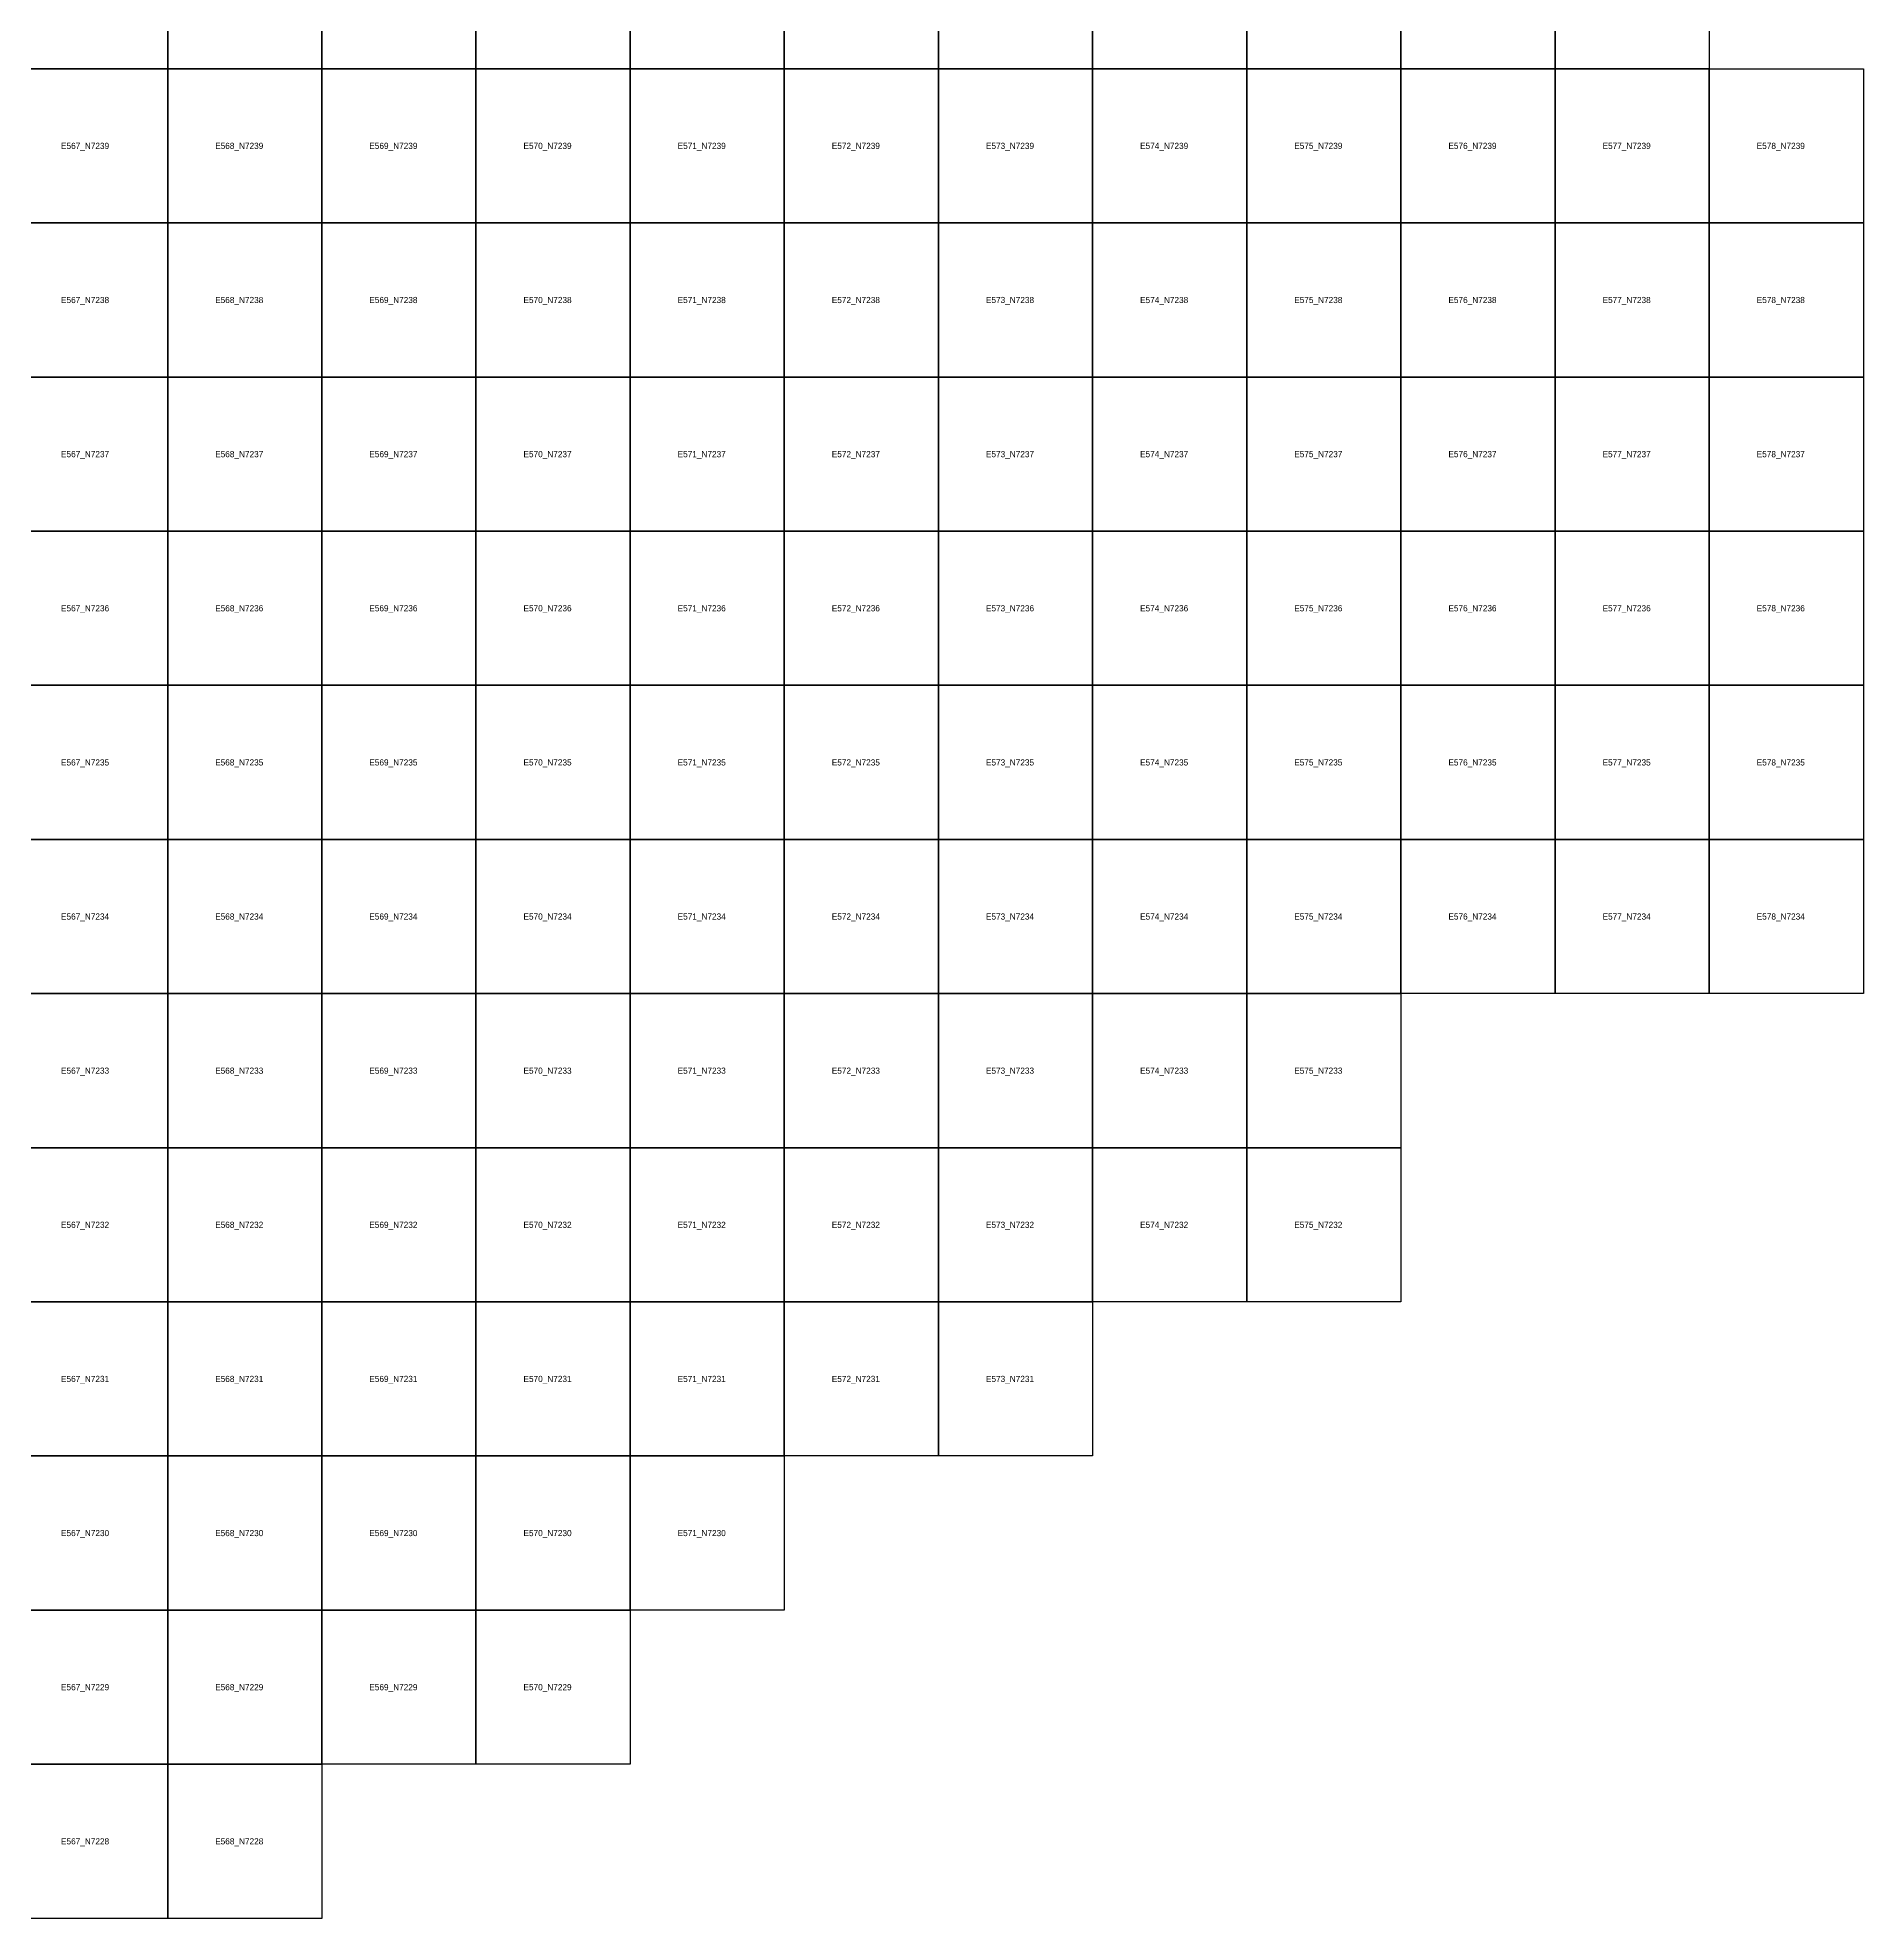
# Model space of a CAD drawing. Extents: x 546000 to 599000, y 7210000 to 7363000.
# Drawn here: x 567156 to 579000, y 7228000 to 7240202 of the extents above; entities that cross this region are included whole.
import ezdxf

# ---------------------------------------------------------------- set-up
doc = ezdxf.new("R2010")
doc.units = 0
doc.layers.add('FEATUREATTRIBS', color=7, linetype='Continuous')

msp = doc.modelspace()

# ---------------------------------------------------------------- linework, layer by layer
at = {"layer": 'FEATUREATTRIBS'}
for points in [[(567000, 7240000), (567000, 7241000), (568000, 7241000), (568000, 7240000)], [(568000, 7240000), (568000, 7241000), (569000, 7241000), (569000, 7240000)], [(569000, 7240000), (569000, 7241000), (570000, 7241000), (570000, 7240000)], [(570000, 7240000), (570000, 7241000), (571000, 7241000), (571000, 7240000)], [(571000, 7240000), (571000, 7241000), (572000, 7241000), (572000, 7240000)], [(572000, 7240000), (572000, 7241000), (573000, 7241000), (573000, 7240000)], [(573000, 7240000), (573000, 7241000), (574000, 7241000), (574000, 7240000)], [(574000, 7240000), (574000, 7241000), (575000, 7241000), (575000, 7240000)], [(575000, 7240000), (575000, 7241000), (576000, 7241000), (576000, 7240000)], [(576000, 7240000), (576000, 7241000), (577000, 7241000), (577000, 7240000)], [(577000, 7240000), (577000, 7241000), (578000, 7241000), (578000, 7240000)], [(567000, 7239000), (567000, 7240000), (568000, 7240000), (568000, 7239000)], [(568000, 7239000), (568000, 7240000), (569000, 7240000), (569000, 7239000)], [(569000, 7239000), (569000, 7240000), (570000, 7240000), (570000, 7239000)], [(570000, 7239000), (570000, 7240000), (571000, 7240000), (571000, 7239000)], [(571000, 7239000), (571000, 7240000), (572000, 7240000), (572000, 7239000)], [(572000, 7239000), (572000, 7240000), (573000, 7240000), (573000, 7239000)], [(573000, 7239000), (573000, 7240000), (574000, 7240000), (574000, 7239000)], [(574000, 7239000), (574000, 7240000), (575000, 7240000), (575000, 7239000)], [(575000, 7239000), (575000, 7240000), (576000, 7240000), (576000, 7239000)], [(576000, 7239000), (576000, 7240000), (577000, 7240000), (577000, 7239000)], [(577000, 7239000), (577000, 7240000), (578000, 7240000), (578000, 7239000)], [(578000, 7239000), (578000, 7240000), (579000, 7240000), (579000, 7239000)], [(567000, 7238000), (567000, 7239000), (568000, 7239000), (568000, 7238000)], [(568000, 7238000), (568000, 7239000), (569000, 7239000), (569000, 7238000)], [(569000, 7238000), (569000, 7239000), (570000, 7239000), (570000, 7238000)], [(570000, 7238000), (570000, 7239000), (571000, 7239000), (571000, 7238000)], [(571000, 7238000), (571000, 7239000), (572000, 7239000), (572000, 7238000)], [(572000, 7238000), (572000, 7239000), (573000, 7239000), (573000, 7238000)], [(573000, 7238000), (573000, 7239000), (574000, 7239000), (574000, 7238000)], [(574000, 7238000), (574000, 7239000), (575000, 7239000), (575000, 7238000)], [(575000, 7238000), (575000, 7239000), (576000, 7239000), (576000, 7238000)], [(576000, 7238000), (576000, 7239000), (577000, 7239000), (577000, 7238000)], [(577000, 7238000), (577000, 7239000), (578000, 7239000), (578000, 7238000)], [(578000, 7238000), (578000, 7239000), (579000, 7239000), (579000, 7238000)], [(567000, 7237000), (567000, 7238000), (568000, 7238000), (568000, 7237000)], [(568000, 7237000), (568000, 7238000), (569000, 7238000), (569000, 7237000)], [(569000, 7237000), (569000, 7238000), (570000, 7238000), (570000, 7237000)], [(570000, 7237000), (570000, 7238000), (571000, 7238000), (571000, 7237000)], [(571000, 7237000), (571000, 7238000), (572000, 7238000), (572000, 7237000)], [(572000, 7237000), (572000, 7238000), (573000, 7238000), (573000, 7237000)], [(573000, 7237000), (573000, 7238000), (574000, 7238000), (574000, 7237000)], [(574000, 7237000), (574000, 7238000), (575000, 7238000), (575000, 7237000)], [(575000, 7237000), (575000, 7238000), (576000, 7238000), (576000, 7237000)], [(576000, 7237000), (576000, 7238000), (577000, 7238000), (577000, 7237000)], [(577000, 7237000), (577000, 7238000), (578000, 7238000), (578000, 7237000)], [(578000, 7237000), (578000, 7238000), (579000, 7238000), (579000, 7237000)], [(567000, 7236000), (567000, 7237000), (568000, 7237000), (568000, 7236000)], [(568000, 7236000), (568000, 7237000), (569000, 7237000), (569000, 7236000)], [(569000, 7236000), (569000, 7237000), (570000, 7237000), (570000, 7236000)], [(570000, 7236000), (570000, 7237000), (571000, 7237000), (571000, 7236000)], [(571000, 7236000), (571000, 7237000), (572000, 7237000), (572000, 7236000)], [(572000, 7236000), (572000, 7237000), (573000, 7237000), (573000, 7236000)], [(573000, 7236000), (573000, 7237000), (574000, 7237000), (574000, 7236000)], [(574000, 7236000), (574000, 7237000), (575000, 7237000), (575000, 7236000)], [(575000, 7236000), (575000, 7237000), (576000, 7237000), (576000, 7236000)], [(576000, 7236000), (576000, 7237000), (577000, 7237000), (577000, 7236000)], [(577000, 7236000), (577000, 7237000), (578000, 7237000), (578000, 7236000)], [(578000, 7236000), (578000, 7237000), (579000, 7237000), (579000, 7236000)], [(567000, 7235000), (567000, 7236000), (568000, 7236000), (568000, 7235000)], [(568000, 7235000), (568000, 7236000), (569000, 7236000), (569000, 7235000)], [(569000, 7235000), (569000, 7236000), (570000, 7236000), (570000, 7235000)], [(570000, 7235000), (570000, 7236000), (571000, 7236000), (571000, 7235000)], [(571000, 7235000), (571000, 7236000), (572000, 7236000), (572000, 7235000)], [(572000, 7235000), (572000, 7236000), (573000, 7236000), (573000, 7235000)], [(573000, 7235000), (573000, 7236000), (574000, 7236000), (574000, 7235000)], [(574000, 7235000), (574000, 7236000), (575000, 7236000), (575000, 7235000)], [(575000, 7235000), (575000, 7236000), (576000, 7236000), (576000, 7235000)], [(576000, 7235000), (576000, 7236000), (577000, 7236000), (577000, 7235000)], [(577000, 7235000), (577000, 7236000), (578000, 7236000), (578000, 7235000)], [(578000, 7235000), (578000, 7236000), (579000, 7236000), (579000, 7235000)], [(567000, 7234000), (567000, 7235000), (568000, 7235000), (568000, 7234000)], [(568000, 7234000), (568000, 7235000), (569000, 7235000), (569000, 7234000)], [(569000, 7234000), (569000, 7235000), (570000, 7235000), (570000, 7234000)], [(570000, 7234000), (570000, 7235000), (571000, 7235000), (571000, 7234000)], [(571000, 7234000), (571000, 7235000), (572000, 7235000), (572000, 7234000)], [(572000, 7234000), (572000, 7235000), (573000, 7235000), (573000, 7234000)], [(573000, 7234000), (573000, 7235000), (574000, 7235000), (574000, 7234000)], [(574000, 7234000), (574000, 7235000), (575000, 7235000), (575000, 7234000)], [(575000, 7234000), (575000, 7235000), (576000, 7235000), (576000, 7234000)], [(576000, 7234000), (576000, 7235000), (577000, 7235000), (577000, 7234000)], [(577000, 7234000), (577000, 7235000), (578000, 7235000), (578000, 7234000)], [(578000, 7234000), (578000, 7235000), (579000, 7235000), (579000, 7234000)], [(567000, 7233000), (567000, 7234000), (568000, 7234000), (568000, 7233000)], [(568000, 7233000), (568000, 7234000), (569000, 7234000), (569000, 7233000)], [(569000, 7233000), (569000, 7234000), (570000, 7234000), (570000, 7233000)], [(570000, 7233000), (570000, 7234000), (571000, 7234000), (571000, 7233000)], [(571000, 7233000), (571000, 7234000), (572000, 7234000), (572000, 7233000)], [(572000, 7233000), (572000, 7234000), (573000, 7234000), (573000, 7233000)], [(573000, 7233000), (573000, 7234000), (574000, 7234000), (574000, 7233000)], [(574000, 7233000), (574000, 7234000), (575000, 7234000), (575000, 7233000)], [(575000, 7233000), (575000, 7234000), (576000, 7234000), (576000, 7233000)], [(567000, 7232000), (567000, 7233000), (568000, 7233000), (568000, 7232000)], [(568000, 7232000), (568000, 7233000), (569000, 7233000), (569000, 7232000)], [(569000, 7232000), (569000, 7233000), (570000, 7233000), (570000, 7232000)], [(570000, 7232000), (570000, 7233000), (571000, 7233000), (571000, 7232000)], [(571000, 7232000), (571000, 7233000), (572000, 7233000), (572000, 7232000)], [(572000, 7232000), (572000, 7233000), (573000, 7233000), (573000, 7232000)], [(573000, 7232000), (573000, 7233000), (574000, 7233000), (574000, 7232000)], [(574000, 7232000), (574000, 7233000), (575000, 7233000), (575000, 7232000)], [(575000, 7232000), (575000, 7233000), (576000, 7233000), (576000, 7232000)], [(567000, 7231000), (567000, 7232000), (568000, 7232000), (568000, 7231000)], [(568000, 7231000), (568000, 7232000), (569000, 7232000), (569000, 7231000)], [(569000, 7231000), (569000, 7232000), (570000, 7232000), (570000, 7231000)], [(570000, 7231000), (570000, 7232000), (571000, 7232000), (571000, 7231000)], [(571000, 7231000), (571000, 7232000), (572000, 7232000), (572000, 7231000)], [(572000, 7231000), (572000, 7232000), (573000, 7232000), (573000, 7231000)], [(573000, 7231000), (573000, 7232000), (574000, 7232000), (574000, 7231000)], [(567000, 7230000), (567000, 7231000), (568000, 7231000), (568000, 7230000)], [(568000, 7230000), (568000, 7231000), (569000, 7231000), (569000, 7230000)], [(569000, 7230000), (569000, 7231000), (570000, 7231000), (570000, 7230000)], [(570000, 7230000), (570000, 7231000), (571000, 7231000), (571000, 7230000)], [(571000, 7230000), (571000, 7231000), (572000, 7231000), (572000, 7230000)], [(567000, 7229000), (567000, 7230000), (568000, 7230000), (568000, 7229000)], [(568000, 7229000), (568000, 7230000), (569000, 7230000), (569000, 7229000)], [(569000, 7229000), (569000, 7230000), (570000, 7230000), (570000, 7229000)], [(570000, 7229000), (570000, 7230000), (571000, 7230000), (571000, 7229000)], [(567000, 7228000), (567000, 7229000), (568000, 7229000), (568000, 7228000)], [(568000, 7228000), (568000, 7229000), (569000, 7229000), (569000, 7228000)]]:
    msp.add_lwpolyline(points, close=True, dxfattribs=at)

# ---------------------------------------------------------------- texts
for s, p in [('E567_N7239', (567308, 7239480)), ('E568_N7239', (568308, 7239480)), ('E569_N7239', (569308, 7239480)), ('E570_N7239', (570308, 7239480)), ('E571_N7239', (571308, 7239480)), ('E572_N7239', (572308, 7239480)), ('E573_N7239', (573308, 7239480)), ('E574_N7239', (574308, 7239480)), ('E575_N7239', (575308, 7239480)), ('E576_N7239', (576308, 7239480)), ('E577_N7239', (577308, 7239480)), ('E578_N7239', (578308, 7239480)), ('E567_N7238', (567308, 7238480)), ('E568_N7238', (568308, 7238480)), ('E569_N7238', (569308, 7238480)), ('E570_N7238', (570308, 7238480)), ('E571_N7238', (571308, 7238480)), ('E572_N7238', (572308, 7238480)), ('E573_N7238', (573308, 7238480)), ('E574_N7238', (574308, 7238480)), ('E575_N7238', (575308, 7238480)), ('E576_N7238', (576308, 7238480)), ('E577_N7238', (577308, 7238480)), ('E578_N7238', (578308, 7238480)), ('E567_N7237', (567308, 7237480)), ('E568_N7237', (568308, 7237480)), ('E569_N7237', (569308, 7237480)), ('E570_N7237', (570308, 7237480)), ('E571_N7237', (571308, 7237480)), ('E572_N7237', (572308, 7237480)), ('E573_N7237', (573308, 7237480)), ('E574_N7237', (574308, 7237480)), ('E575_N7237', (575308, 7237480)), ('E576_N7237', (576308, 7237480)), ('E577_N7237', (577308, 7237480)), ('E578_N7237', (578308, 7237480)), ('E567_N7236', (567308, 7236480)), ('E568_N7236', (568308, 7236480)), ('E569_N7236', (569308, 7236480)), ('E570_N7236', (570308, 7236480)), ('E571_N7236', (571308, 7236480)), ('E572_N7236', (572308, 7236480)), ('E573_N7236', (573308, 7236480)), ('E574_N7236', (574308, 7236480)), ('E575_N7236', (575308, 7236480)), ('E576_N7236', (576308, 7236480)), ('E577_N7236', (577308, 7236480)), ('E578_N7236', (578308, 7236480)), ('E567_N7235', (567308, 7235480)), ('E568_N7235', (568308, 7235480)), ('E569_N7235', (569308, 7235480)), ('E570_N7235', (570308, 7235480)), ('E571_N7235', (571308, 7235480)), ('E572_N7235', (572308, 7235480)), ('E573_N7235', (573308, 7235480)), ('E574_N7235', (574308, 7235480)), ('E575_N7235', (575308, 7235480)), ('E576_N7235', (576308, 7235480)), ('E577_N7235', (577308, 7235480)), ('E578_N7235', (578308, 7235480)), ('E567_N7234', (567308, 7234480)), ('E568_N7234', (568308, 7234480)), ('E569_N7234', (569308, 7234480)), ('E570_N7234', (570308, 7234480)), ('E571_N7234', (571308, 7234480)), ('E572_N7234', (572308, 7234480)), ('E573_N7234', (573308, 7234480)), ('E574_N7234', (574308, 7234480)), ('E575_N7234', (575308, 7234480)), ('E576_N7234', (576308, 7234480)), ('E577_N7234', (577308, 7234480)), ('E578_N7234', (578308, 7234480)), ('E567_N7233', (567308, 7233480)), ('E568_N7233', (568308, 7233480)), ('E569_N7233', (569308, 7233480)), ('E570_N7233', (570308, 7233480)), ('E571_N7233', (571308, 7233480)), ('E572_N7233', (572308, 7233480)), ('E573_N7233', (573308, 7233480)), ('E574_N7233', (574308, 7233480)), ('E575_N7233', (575308, 7233480)), ('E567_N7232', (567308, 7232480)), ('E568_N7232', (568308, 7232480)), ('E569_N7232', (569308, 7232480)), ('E570_N7232', (570308, 7232480)), ('E571_N7232', (571308, 7232480)), ('E572_N7232', (572308, 7232480)), ('E573_N7232', (573308, 7232480)), ('E574_N7232', (574308, 7232480)), ('E575_N7232', (575308, 7232480)), ('E567_N7231', (567308, 7231480)), ('E568_N7231', (568308, 7231480)), ('E569_N7231', (569308, 7231480)), ('E570_N7231', (570308, 7231480)), ('E571_N7231', (571308, 7231480)), ('E572_N7231', (572308, 7231480)), ('E573_N7231', (573308, 7231480)), ('E567_N7230', (567308, 7230480)), ('E568_N7230', (568308, 7230480)), ('E569_N7230', (569308, 7230480)), ('E570_N7230', (570308, 7230480)), ('E571_N7230', (571308, 7230480)), ('E567_N7229', (567308, 7229480)), ('E568_N7229', (568308, 7229480)), ('E569_N7229', (569308, 7229480)), ('E570_N7229', (570308, 7229480)), ('E567_N7228', (567308, 7228480)), ('E568_N7228', (568308, 7228480))]:
    msp.add_text(s, height=40, dxfattribs=at).set_placement(p)

doc.saveas('drawing.dxf')
